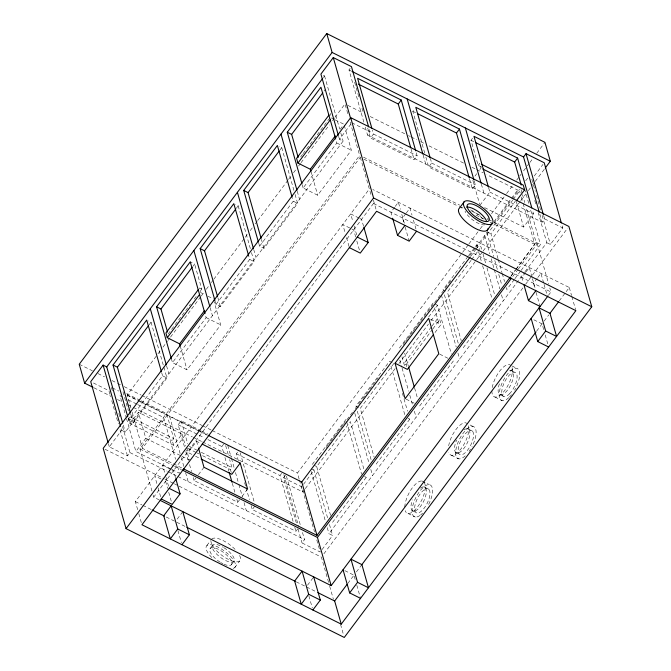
<?xml version="1.0" encoding="UTF-8"?>
<svg xmlns="http://www.w3.org/2000/svg" width="671" height="671" viewBox="0 0 671 671"><rect width="100%" height="100%" fill="white"/><g stroke="black" fill="none" stroke-linecap="round" stroke-linejoin="round"><path stroke-width="0.5" stroke-dasharray="3.35 2.52" d="M323.296 77.576L324.538 75.915L322.717 75.009M149.188 324.73L151.059 322.231L148.442 320.923M192.753 266.53L194.615 264.03L190.254 261.858M236.309 208.329L238.18 205.829L235.563 204.521M279.866 150.128L281.736 147.628L279.119 146.328M324.051 91.097L325.301 89.428M363.841 122.097L348.987 69.943L350.22 68.291M168.094 334.041L190.53 304.064M194.271 299.065L196.142 296.565M200.503 290.736L201.753 289.067L194.615 264.03M300.642 156.947L302.512 154.447M303.133 153.609L329.939 117.802M130.937 408.052L127.205 394.959L157.333 354.707M157.962 353.869L160.478 350.514M162.986 347.159L167.381 341.287M168.01 340.449L169.889 337.932M170.518 337.094L200.646 296.842M201.275 296.003L203.783 292.648M206.291 289.293L208.807 285.938M211.315 282.583L213.202 280.067M213.823 279.228L244.58 238.138M245.209 237.299L247.716 233.944M250.233 230.589L252.741 227.234M255.248 223.879L257.136 221.363M257.765 220.524L287.893 180.273M288.513 179.434L291.029 176.079M293.537 172.724L296.045 169.369M298.561 166.014L300.44 163.498M301.069 162.659L329.318 124.923M332.455 120.73L334.334 118.213M334.963 117.375L345.003 103.955L348.165 115.035M340.222 129.268L342.093 126.769M129.973 423.527L138.385 412.288L182.026 434.045L173.613 445.292L129.973 423.527L128.622 418.805L130.107 416.825L129.537 414.821M122.533 426.513L129.956 452.598L127.482 455.903L109.298 446.836L121.677 430.304L120.822 427.293M121.677 430.304L125.309 432.116L343.107 141.111L339.476 139.3L350.614 124.42M163.825 367.029L166.936 377.983L133.277 422.956L128.916 420.776L162.575 375.802L161.728 372.816M213.563 299.87L220.684 324.856L187.024 369.83L172.472 362.575L206.14 317.601L205.284 314.615M251.508 252.623L254.057 261.581L220.398 306.555L216.037 304.374L249.696 259.4L248.564 255.425M295.064 194.422L297.622 203.38L263.963 248.354L259.593 246.173L293.252 201.199L292.405 198.213M344.248 125.267L351.361 150.254L317.702 195.227L303.158 187.972L336.817 142.998L335.961 140.013M543.736 215.869L544.592 218.88L542.118 222.185L367.557 135.139L370.031 131.835L369.176 128.824M171.172 469.096L135.886 451.499L145.783 438.272L138.385 412.288M416.272 152.82L417.127 155.806L414.158 159.773L370.518 138.008L373.487 134.041L372.346 130.057M151.981 491.105L139.971 448.941L359.748 155.295M181.623 467.897L142.42 448.345L360.218 157.341M184.433 446.668L178.192 424.768L181.162 420.792L200.663 430.522M424.735 153.089L412.824 111.277L414.603 108.895M173.613 445.292L172.262 440.57L173.747 438.582L166.618 413.546L140.616 400.579M137.656 509.666L135.366 501.614L369.36 188.962M159.304 499.929L153.701 497.136L373.479 203.481L372.908 201.476M191.872 454.393L188.157 452.548L196.569 441.3L201.216 443.615M394.649 207.23L390.933 212.187L392.367 217.219M395.261 206.4L398.356 202.265L400.369 209.31M239.572 499.794L237.71 502.277L194.07 480.511L195.932 478.029M198.406 474.724L203.976 467.284M474.179 180.834L475.311 184.819L472.342 188.786L428.702 167.029L431.671 163.053L430.539 159.077M223.535 452.497L221.833 446.525L224.802 442.558M177.219 519.077L182.176 512.468M405.661 213.856L402.566 217.991L404.001 223.024M406.282 213.034L409.998 208.069L412.002 215.114M238.364 460.751L236.377 453.781L238.759 450.602M481.853 167.18L478.138 165.334L471.008 140.289L472.787 137.907M231.26 472.418L230.447 469.583L231.94 467.595L229.65 459.585M478.138 165.334L479.622 163.347L480.973 168.069L479.169 170.484M474.959 176.104L476.762 173.697M242.046 496.49L247.616 489.05M206.853 545.582L210.568 540.625M210.291 548.383L212.766 545.078M297.681 528.907L295.903 531.289L252.262 509.524L255.232 505.557M479.958 205.301L489.855 192.074L488.723 188.09M293.068 521.333L280.017 475.538L282.399 472.367M296.33 522.885L283.472 477.752L285.947 474.439L300.516 525.594M299.132 479.01L297.438 473.038L462.017 253.143M462.646 252.304L468.299 244.747M468.928 243.909L479.606 229.641M480.235 228.803L483.372 224.609M487.138 219.568L488.396 217.89M491.541 213.697L505.984 194.389M506.613 193.55L512.896 185.162M516.662 180.122L519.178 176.767M519.807 175.928L521.065 174.25M523.573 170.895L526.718 166.693M527.347 165.854L529.226 163.338M529.855 162.499L533 158.306M536.766 153.265L544.936 142.353M231.31 564.797L233.785 561.484M234.741 567.599L239.69 560.981M312.325 464.407L345.984 419.434M399.446 348.006L433.105 303.032L437.467 305.204L451.365 353.986M467.939 256.49L443.003 289.805L445.619 291.105M468.559 255.659L474.791 247.331M475.42 246.492L476.662 244.831L481.032 247.003L481.879 249.989M494.041 221.606L510.874 199.119M511.495 198.289L518.356 189.13M325.955 447.683L327.817 445.192M328.438 444.361L330.308 441.862M330.929 441.032L332.799 438.54M333.42 437.702L335.282 435.211M335.911 434.38L337.773 431.889M338.394 431.05L340.264 428.559M340.885 427.729L342.755 425.238M343.376 424.399L353.952 410.266M355.202 408.605L362.046 399.463M362.667 398.624L378.226 377.84M403.112 344.584L404.982 342.093M405.603 341.262L407.473 338.763M408.094 337.932L409.956 335.441M410.585 334.611L412.447 332.111M413.068 331.281L414.938 328.79M415.559 327.96L417.429 325.46M418.05 324.63L419.912 322.139M420.541 321.308L441.073 293.864M441.694 293.034L451.029 280.562M469.7 255.626L475.303 248.136M475.924 247.305L487.742 231.512M493.965 223.2L511.394 199.916M512.015 199.086L519.48 189.105M525.703 180.793L528.194 177.471M470.606 256.414L475.63 249.704M476.259 248.866L512.661 200.226M513.29 199.388L519.564 191L486.894 174.712M330.585 515.362L316.687 466.58L350.346 421.606L363.959 469.39M393.911 363.405L360.252 408.379L374.141 457.161M428.744 316.863L437.467 305.204M471.059 260.331L447.372 291.977L461.262 340.759M471.679 259.501L477.291 252.002M477.911 251.172L481.032 247.003M498.016 258.662L490.929 233.776L515.236 201.3M303.51 484.336L314.028 470.279L311.302 468.92M534.301 175.97L542.965 164.403M202.617 441.971L302.814 491.935L304.701 489.419M305.33 488.58L395.16 368.564M398.926 363.523L428.45 324.076M430.967 320.721L482.474 251.893M483.103 251.055L520.168 201.543M520.788 200.696L525.821 193.986M528.329 190.631L532.103 185.59M532.724 184.751L534.611 182.235M535.24 181.396L544.659 168.807M431.31 326.945L403.883 363.59L406.072 364.68L406.878 367.515M431.939 326.114L437.542 318.624L439.731 319.706L441.073 324.437L434.221 333.596M406.072 364.68L432.25 329.704M432.87 328.874L439.731 319.706M484.605 207.616L523.598 227.058L533.495 213.831L532.363 209.847M316.796 539.979L320.226 552.015L302.042 542.948L304.517 539.643L302.235 531.617M511.168 275.689L515.538 269.859M516.158 269.029L536.104 242.382L526.181 207.532M510.925 276.259L515.32 270.388M515.949 269.549L534.779 244.387L523.011 203.087M512.728 276.511L517.752 269.801M518.381 268.962L537.219 243.791L492.388 221.43M332.573 522.332L366.232 477.358L365.661 475.362M376.129 464.131L409.788 419.157L409.226 417.161M453.353 360.956L419.694 405.93L419.123 403.934M463.25 347.729L496.909 302.755L496.339 300.767M514.288 279.53L506.806 289.528L506.244 287.532M514.909 278.7L520.52 271.201M521.149 270.371L540.465 244.554L530.258 208.715M322.08 549.532L332.606 535.483L328.966 533.663L524.361 272.594M524.982 271.763L546.764 242.667L538.192 212.573M525.569 272.51L521.853 277.475L523.288 282.508M526.181 271.688L529.276 267.553L532.145 277.618M546.764 242.667L550.405 244.479L562.776 227.947L561.921 224.936M323.9 553.776L524.915 285.2M525.544 284.361L531.826 275.966M532.455 275.127L567.632 228.132M307.528 585.187L313.097 577.748M537.203 278.314L533.487 283.271L534.921 288.312M537.823 277.492L540.918 273.357L543.787 283.422M548.433 295.332L550.95 291.977L549.801 287.96M347.83 583.384L354.103 575.005M356.393 571.935L361.879 564.613M536.657 331.088L543.56 321.862M544.189 321.032L548.761 314.917M559.245 300.91L565.519 292.531M566.148 291.692L569.285 287.498L372.799 189.524M348.987 69.943L351.755 71.327M412.824 111.277L415.609 112.669M471.008 140.289L473.793 141.682M347.804 105.355L362.743 112.803M370.207 116.528L404.747 133.747M408.48 135.609L410.35 136.54M411.281 137.01L416.884 139.803M420.616 141.656L424.349 143.519M429.021 145.85L463.56 163.07M471.956 167.264L475.697 169.126M476.628 169.587L483.162 172.85M351.847 122.768L370.031 131.835M544.592 218.88L562.776 227.947M373.487 134.041L417.127 155.806M431.671 163.053L475.311 184.819M489.855 192.074L533.495 213.831M334.242 119.43L331.591 118.104L330.249 113.382M335.131 119.866L343.963 124.269M336.817 142.998L351.361 150.254M536.104 242.382L540.465 244.554M363.489 157.157L459.694 205.133M471.839 211.189L481.174 215.844M488.647 219.568L491.449 220.969M363.95 159.203L458.226 206.215M459.165 206.685L462.898 208.547M475.965 215.064L484.37 219.249M489.964 222.042L534.779 244.387M487.44 232.04L490.929 233.776M373.479 203.481L550.95 291.977M358.868 218L350.69 213.915L352.98 221.967M359.782 218.452L361.594 219.358L363.607 226.404M533.873 319.79L542.059 323.875L544.064 330.92M293.252 201.199L297.622 203.38M430.564 319.195L441.073 324.437M512.116 366.014L516.662 368.287M511.218 370.518L514.85 372.33M249.696 259.4L254.057 261.581M439.715 354.154L447.892 358.239M500.373 394.783L504.005 396.595M494.93 397.014L502.202 400.646M392.166 362.533L389.549 361.233L355.882 406.207L358.507 407.507M201.753 289.067L199.572 287.985L200.914 292.707L204.445 294.468M473.097 426.488L465.825 422.856A17.798 7.255 -63.5 0 0 448.681 445.77M207.985 296.23L213.277 298.872M467.494 428.685L472.409 431.126A13.353 5.443 -63.5 0 1 466.119 451.851A13.353 5.443 -63.5 0 1 459.081 445.016A13.353 5.443 -63.5 0 1 472.409 431.126M406.056 399.128L414.233 403.204M206.14 317.601L220.684 324.856M408.043 418.285L409.788 419.157M455.701 452.388L460.608 454.829M451.365 455.215L458.645 458.847M422.093 481.023L429.365 484.655M423.938 486.886L428.844 489.327A13.353 5.443 -63.5 0 1 422.562 510.052A13.353 5.443 -63.5 0 1 415.525 503.216A13.353 5.443 -63.5 0 1 428.844 489.327M162.575 375.802L166.936 377.983M364.487 476.485L366.232 477.358M412.137 510.589L417.052 513.03M314.07 465.271L316.687 466.58M407.985 513.449L415.257 517.073M79.237 364.236L92.346 370.769M97.966 373.571L104.517 376.842M112.007 380.574L116.695 382.915M117.626 383.376L120.436 384.777M124.185 386.647L141.044 395.051M141.975 395.521L201.912 425.406M202.852 425.875L211.281 430.077M212.212 430.547L297.438 473.038M126.693 393.634L139.685 400.117M201.594 430.983L208.094 434.221M127.205 394.959L139.342 401.006M140.281 401.476L207.49 434.993M112.309 387.855L118.775 391.084M127.087 395.227L137.245 400.293M138.167 400.755L199.128 431.151M200.05 431.612L207.44 435.294M122.793 397.14L120.008 395.747L126.249 417.647M128.362 399.916L136.716 404.085M137.647 404.546L163.649 417.513L175.559 459.325M178.192 424.768L204.194 437.727M207.909 439.58L221.833 446.525M236.377 453.781L280.017 475.538M93.454 382.998L108.912 390.707L110.623 396.72M283.472 477.752L301.656 486.819L314.514 531.952M93.982 387.804L110.841 396.209M117.391 399.48L122.08 401.812M127.691 404.613L132.38 406.945M133.311 407.414L192.309 436.838M193.248 437.299L201.677 441.501M130.107 416.825L173.747 438.582M189.222 446.299L196.653 450.006M201.292 452.321L231.94 467.595M128.622 418.805L172.262 440.57M187.737 448.287L196.1 452.447M197.022 452.917L198.884 453.839M202.592 455.693L230.447 469.583M195.588 456.246L199.295 458.1M145.783 438.272L181.069 455.869M182 456.33L189.423 460.029L186.58 450.04M139.971 448.941L173.596 465.708M174.527 466.177L181.069 469.44M172.095 469.557L179.526 473.256L176.976 464.298M129.956 452.598L166.903 471.017M167.825 471.478L177.06 476.083M177.983 476.544L304.517 539.643M105.062 449.26L164.059 478.683M164.999 479.153L173.428 483.355M174.359 483.816L178.109 485.687M179.048 486.156L321.392 557.131L329.394 585.246M161.032 478.993L154.666 475.823L156.964 483.875M344.869 570.66L353.961 575.198M135.366 501.614L141.916 504.877M142.848 505.347L152.208 510.01M166.24 517.005L184.953 526.341M296.288 581.858L305.649 586.521M306.588 586.991L315.94 591.654M569.285 287.498L571.575 295.55M571.86 296.557L575.592 309.641M531.826 179.283L535.257 191.319M536.397 195.328L540.683 210.375M542.118 215.391L550.405 244.479M539.836 214.158L542.118 222.185M534.762 200.537L535.911 204.546M524.588 188.803L529.125 204.73M537.219 243.791L548.66 283.95M521.073 189.616L522.206 193.6M522.491 194.59L524.764 202.558M519.564 191L520.142 193.013M521.292 197.048L522.726 202.08M544.072 284.429L547.511 296.507M516.485 202.072L523.598 227.058M532.43 278.624L535.869 290.702M536.07 292.338L540.088 306.429M545.213 334.946L548.081 345.011M481.359 184.139L483.934 193.173M498.301 259.66L501.992 272.602M502.269 273.6L504.542 281.56M472.845 180.314L479.673 204.303M486.852 232.594L493.655 256.49M494.787 260.474L497.622 270.43M498.763 274.405L501.874 285.36M469.507 178.83L472.342 188.786M484.63 235.664L489.78 253.722M491.206 258.738L494.066 268.769M494.351 269.767L499.778 288.832M501.489 294.846L503.208 300.868M483.011 253.974L485.846 263.929M486.987 267.914L494.644 294.787M476.662 244.831L477.517 247.817M478.649 251.801L481.484 261.757M482.617 265.733L491.977 298.587M425.867 157.073L428.702 167.029M423.175 155.127L425.741 164.152M411.038 148.819L414.158 159.773M444.42 294.779L458.318 343.56M441.359 294.871L456.213 347.033M457.932 353.047L459.643 359.069M413.437 220.147L416.02 229.205M434.489 307.905L438.893 323.347M401.795 214.351L404.949 225.422M405.15 227.05L409.167 241.141M354.632 82.265L358.884 97.194M362.005 108.148L363.145 112.124M367.683 128.052L370.518 138.008M365.276 127.113L367.557 135.139M373.428 200.201L376.297 210.266M360.319 157.299L371.474 196.46M350.17 122.088L359.924 156.335M404.663 353.164L408.345 366.106M414.586 388.006L417.421 397.962M324.538 75.915L339.685 129.075M340.826 133.093L343.107 141.111M401.946 356.771L404.697 366.425M338.62 136.288L339.476 139.3M399.799 360.092L401.803 367.112M402.088 368.119L408.656 391.185M409.796 395.202L412.657 405.225M414.368 411.248L416.087 417.27M402.415 393.273L407.523 411.189M354.129 225.993L357.282 237.064M355.68 236.989L353.676 229.943L342.764 224.5L345.347 233.558M356.829 241.015L359.698 251.08M390.967 366.207L404.856 414.988M346.496 237.584L349.365 247.649M310.866 171.239L317.702 195.227M302.302 184.986L303.158 187.972M297.261 191.285L299.551 199.312M357.308 411.18L371.482 460.96M281.736 147.628L293.932 190.438M354.808 413.277L369.1 463.426M370.811 469.448L372.522 475.462M346.555 421.422L361.585 474.187M261.405 239.396L263.963 248.354M354.246 576.204L355.68 581.237M356.829 585.263L360.268 597.341M258.746 243.187L259.593 246.173M253.705 249.486L255.995 257.513M313.743 469.381L327.742 518.431M329.461 524.445L332.606 535.483M238.18 205.829L250.375 248.639M311.252 471.478L325.536 521.627M327.255 527.649L328.966 533.663M299.417 480L302.814 491.935M329.679 586.253L333.403 599.304M340.549 624.399L343.695 635.445M283.841 474.556L298.587 526.324M298.041 528.907L302.042 542.948M294.762 527.305L295.903 531.289M308.87 595.898L312.309 607.976M217.849 297.589L220.398 306.555M215.181 301.388L216.037 304.374M210.149 307.687L212.43 315.714M240.201 452.799L254.376 502.571M244.605 482.65L245.737 486.634M246.022 487.624L249.427 499.576M251.122 505.548L252.262 509.524M227.763 445.427L231.193 457.463M231.478 458.469L234.33 468.501M235.479 472.51L238.616 483.539M238.901 484.546L242.332 496.582M244.043 502.604L246.332 510.623M225.657 445.561L228.509 455.575M224.953 457.479L228.92 471.411M232.325 483.363L235.16 493.311M236.863 499.291L237.71 502.277M180.189 345.842L187.024 369.83M196.569 441.3L198.281 447.297M171.34 358.591L172.472 362.575M166.584 365.888L168.874 373.915M181.162 420.792L187.729 443.833M151.059 322.231L163.539 366.03M186.806 447.817L188.157 452.548M182.026 434.045L185.439 446.039M185.85 451.642L188.4 460.6M189.532 464.584L191.52 471.554M193.223 477.526L194.07 480.511M169.57 416.414L180.147 453.529M181.287 457.538L183.862 466.563M185.573 472.585L188.148 481.61M175.508 477.727L173.495 470.673L162.592 465.238L165.745 476.309M166.031 477.316L169.184 488.387M165.578 481.258L167.582 488.303M168.731 492.329L172.17 504.407M177.949 530.618L181.388 542.696M158.113 487.901L161.266 498.972M132.086 412.086L142.42 448.345M130.728 413.99L133.277 422.956M153.122 495.123L153.701 497.136M122.978 391.78L128.396 410.811M128.069 417.79L128.916 420.776M126.525 418.645L135.886 451.499M123.313 425.095L125.309 432.116M111.386 387.402L112.527 391.411M118.817 413.479L119.958 417.488M111.772 400.738L118.339 423.804M120.059 429.826L127.482 455.903M138.805 513.692L141.673 523.757M108.442 443.825L109.298 446.836M468.501 425.808A17.798 7.255 -63.5 0 1 461.287 448.488A17.798 7.255 -63.5 0 1 448.698 452.262M465.238 455.861A17.798 7.255 -63.5 0 1 456.246 447.951A17.798 7.255 -63.5 0 1 472.048 426.421A17.798 7.255 -63.5 0 1 471.931 446.743M470.564 449.151A17.798 7.255 -63.5 0 1 469.071 451.415M404.789 507.033A17.798 7.255 -63.5 0 1 419.526 481.417A17.798 7.255 -63.5 0 1 421.673 500.189A17.798 7.255 -63.5 0 1 405.2 510.681M419.92 515.496A17.798 7.255 -63.5 0 1 413.21 504.189A17.798 7.255 -63.5 0 1 429.105 484.621A17.798 7.255 -63.5 0 1 428.123 505.406M422.587 513.172A17.798 7.255 -63.5 0 1 420.574 515.009M463.98 429.901A13.353 5.443 -63.5 0 1 469.306 437.467A13.353 5.443 -63.5 0 1 458.025 452.975A13.353 5.443 -63.5 0 1 456.615 440.025M420.423 488.102A13.353 5.443 -63.5 0 1 425.875 495.156A13.353 5.443 -63.5 0 1 415.047 511.017A13.353 5.443 -63.5 0 1 412.422 499.82M461.052 207.482A17.798 6.626 36.8 0 1 462.696 207.389M470.556 209.847A17.798 6.626 36.8 0 1 483.43 219.61M484.865 224.844A13.353 4.965 36.8 0 1 473.885 220.784A13.353 4.965 36.8 0 1 465.028 211.18M220.08 562.13A13.353 4.965 36.8 0 1 210.912 547.955A13.353 4.965 36.8 0 1 229.339 557.886A13.353 4.965 36.8 0 1 223.913 564.194M222.973 563.757A13.353 4.965 36.8 0 1 220.801 562.575M223.988 547.746A13.353 4.965 36.8 0 1 232.636 562.097A13.353 4.965 36.8 0 1 213.546 550.346A13.353 4.965 36.8 0 1 223.267 547.301M239.606 555.479A17.798 6.626 36.8 0 1 228.442 559.421A17.798 6.626 36.8 0 1 210.954 541.187M211.801 538.972A17.798 6.626 36.8 0 1 235.353 549.666M211.793 557.526A17.798 6.626 36.8 0 1 209.721 544.676A17.798 6.626 36.8 0 1 231.352 557.316A17.798 6.626 36.8 0 1 230.405 568.396M512.057 367.607A17.798 7.255 -63.5 0 1 503.535 391.931A17.798 7.255 -63.5 0 1 491.893 391.168M492.237 387.57A17.798 7.255 -63.5 0 1 500.784 369.746A17.798 7.255 -63.5 0 1 511.025 365.611M508.803 397.66A17.798 7.255 -63.5 0 1 499.937 389.205A17.798 7.255 -63.5 0 1 516.167 368.22A17.798 7.255 -63.5 0 1 514.59 390.17M511.47 394.758A17.798 7.255 -63.5 0 1 509.465 397.014M509.616 370.627A13.353 5.443 -63.5 0 1 512.3 381.17A13.353 5.443 -63.5 0 1 501.405 394.808A13.353 5.443 -63.5 0 1 499.669 383.066M509.457 393.877A13.353 5.443 -63.5 0 0 516.083 373.051A13.353 5.443 -63.5 0 0 502.755 386.471A13.353 5.443 -63.5 0 0 509.457 393.877"/><path stroke-width="1.01" d="M545.288 167.968L550.312 161.25L544.936 142.353L326.735 33.55L79.237 364.236L84.613 383.133L93.043 387.335M84.613 383.133L332.111 52.447L326.735 33.55M122.743 423.091L106.739 366.92L103.099 365.108L90.728 381.64L108.157 442.826M368.605 126.819L351.461 66.639L333.277 57.572L320.906 74.104L338.335 135.29M106.739 366.92L322.676 78.406M127.784 416.792L113.038 365.024L146.697 320.059L161.443 371.818M171.34 358.591L156.595 306.832L190.254 261.858L204.999 313.625M214.905 300.39L200.159 248.631L233.818 203.657L248.564 255.425M258.461 242.197L243.716 190.43L277.375 145.456L292.12 197.224M302.017 183.997L287.272 132.229L320.931 87.255L335.685 139.023M130.442 413L117.4 367.205L148.568 325.561M167.524 332.044L160.956 309.004L192.124 267.36M217.563 296.599L204.521 250.803L235.689 209.159M261.12 238.398L248.077 192.602L279.245 150.958M298.201 157.442L291.642 134.401L322.801 92.757M198.322 289.646L165.913 332.959L167.255 337.681L179.618 343.846L180.189 345.842M329 115.051L296.59 158.356L297.932 163.078L310.304 169.243L310.866 171.239M167.255 337.681L199.673 294.376M297.932 163.078L330.35 119.774M179.618 343.846L204.554 310.53M310.304 169.243L335.232 135.928M350.69 117.643L103.191 448.329L126.064 528.647L344.265 637.45L591.763 306.764L568.891 226.454L350.69 117.643L373.562 197.962L591.763 306.764M410.753 147.821L398.272 104.022L401.241 100.054L357.601 78.297L371.784 128.069M126.064 528.647L373.562 197.962M175.794 478.733L180.096 493.831L172.17 504.407L161.266 498.972M363.892 227.41L368.194 242.508L360.268 253.093L349.365 247.649M469.222 177.832L456.465 133.034L459.434 129.067L415.794 107.31L430.254 158.079M177.748 528.983L170.325 538.905L163.732 515.756L171.155 505.833L177.748 528.983L189.39 534.787L181.958 544.709M416.59 231.218L409.167 241.141L397.526 235.336L404.949 225.422M202.139 444.076L240.21 463.065L231.797 474.305L201.157 459.023M464.248 201.669L459.3 208.287A17.798 6.626 36.8 0 0 470.161 225.246A17.798 6.626 36.8 0 0 487.993 228.744M521.208 185.087L514.649 162.055L517.618 158.088L473.978 136.322L488.438 187.092M539.258 212.153L523.548 156.989L526.022 153.676L544.206 162.743L561.35 222.931M487.188 230.296L492.137 223.686A17.798 6.626 36.8 0 0 475.504 203.229A17.798 6.626 36.8 0 0 466.941 211.122A17.798 6.626 36.8 0 0 492.137 223.686M510.296 277.098L316.98 535.391L301.765 482.004L469.985 257.253M516.2 201.074L524.613 189.834L523.263 185.104L481.484 164.269M395.051 363.237L428.71 318.264L438.8 353.701L405.141 398.675L395.051 363.237L407.414 369.402L433.592 334.426M547.804 296.171L331.172 585.624L317.442 537.437L511.478 278.188M308.668 594.271L301.245 604.194L294.653 581.044L302.076 571.122L308.668 594.271L320.31 600.075L312.879 609.989M540.088 306.429L528.446 300.625L535.869 290.702M341.245 624.139L141.958 524.764L376.582 211.273L575.877 310.648L341.245 624.139L334.653 600.99L347.201 584.223M361.627 564.948L536.028 331.927M549.834 313.483L558.616 301.749M360.553 598.347L349.641 592.904L357.559 582.319L350.967 559.169L361.879 564.613L368.471 587.762L357.559 582.319M548.652 347.024L537.739 341.581L545.657 331.004L539.065 307.855L549.977 313.29L556.569 336.439L545.657 331.004M332.111 52.447L550.312 161.25M352.678 71.78L523.548 156.989M358.348 84.11L398.272 104.022M417.463 113.592L456.465 133.034M475.647 142.604L514.649 162.055M482.826 169L524.613 189.834M287.272 132.229L291.642 134.401M357.282 237.064L368.194 242.508M243.716 190.43L248.077 192.602M200.159 248.631L204.521 250.803M156.595 306.832L160.956 309.004M113.038 365.024L117.4 367.205M208.421 435.454L301.765 482.004M183.485 468.828L316.98 535.391M182 469.901L317.442 537.437M169.184 488.387L180.096 493.831M160.235 500.39L331.172 585.624M152.208 510.01L164.37 516.074M186.823 527.272L295.357 581.396M317.811 592.594L334.653 600.99M526.022 153.676L543.451 214.863M517.618 158.088L531.801 207.859M523.858 284.521L528.446 300.625M531.147 318.431L537.739 341.581M465.355 127.968L481.073 183.141M459.434 129.067L473.894 179.836M407.171 98.956L422.889 154.12M401.241 100.054L415.71 150.824M392.652 218.226L397.526 235.336M333.277 57.572L350.707 118.75M408.631 367.104L414.301 387.016M280.981 134.116L296.976 190.287M237.417 192.317L253.42 248.488M343.049 569.754L349.641 592.904M313.709 576.926L320.31 600.075M193.86 250.518L209.864 306.689M240.21 463.065L247.616 489.05L203.976 467.284L198.566 448.295M229.205 472.409L232.04 482.365M150.296 308.719L166.299 364.89M182.789 511.637L189.39 534.787M103.099 365.108L120.528 426.286M466.58 207.129A13.353 4.965 36.8 0 1 478.029 211.524A13.353 4.965 36.8 0 1 486.634 221.43M469.759 211.508A13.353 4.965 36.8 0 0 488.656 220.935A13.353 4.965 36.8 0 0 476.175 205.594A13.353 4.965 36.8 0 0 469.759 211.508"/></g></svg>
